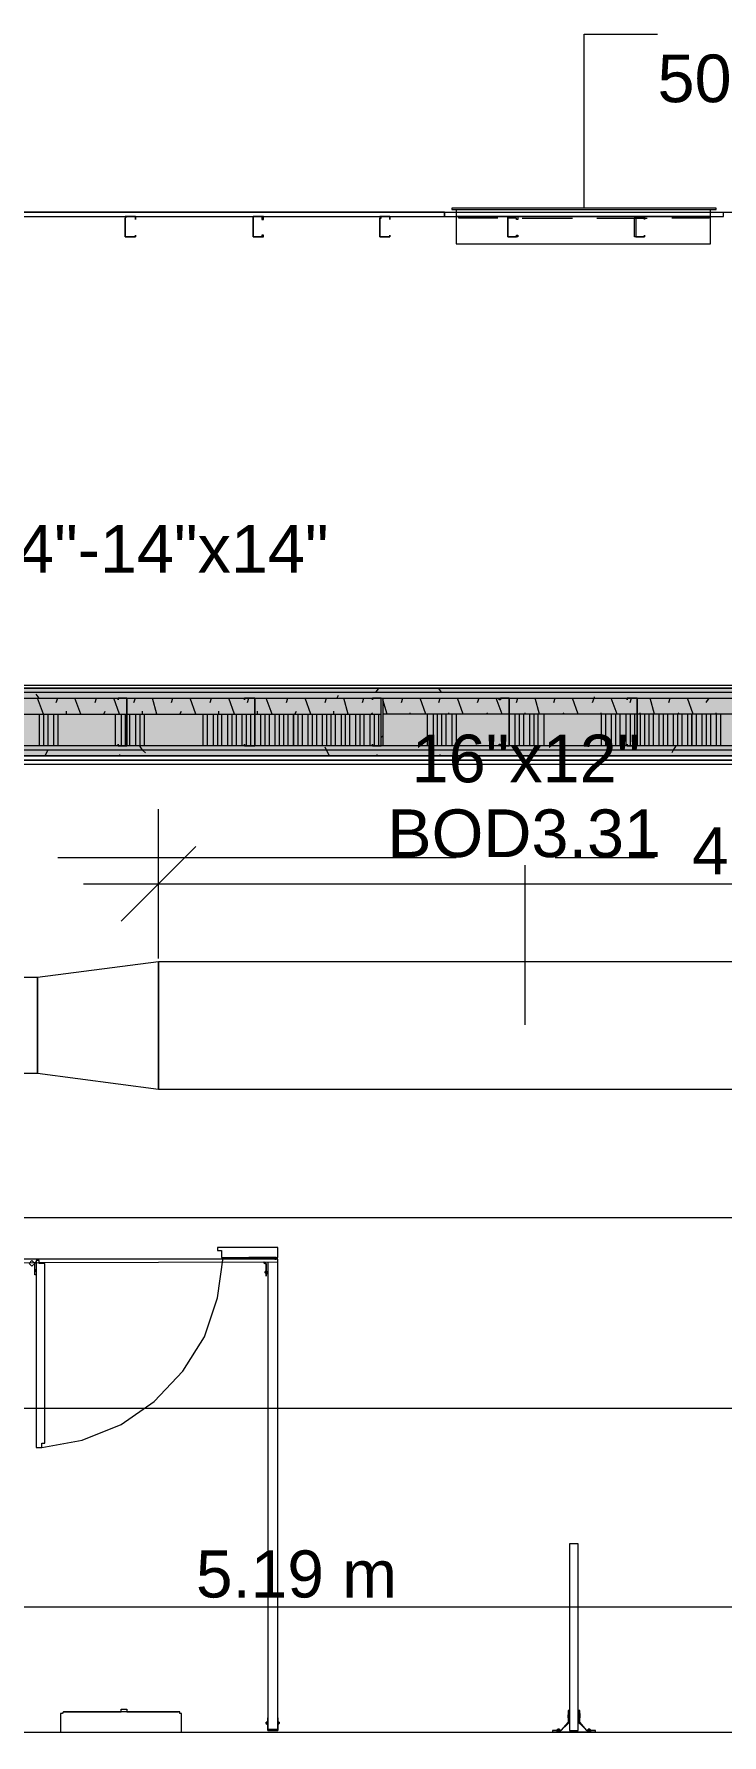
# Model space of a CAD drawing. Header units: metres. Extents: x -2 to 237, y -8 to 52.
# Drawn here: x 10.05 to 12.25, y 30.85 to 36.27 of the extents above; entities that cross this region are included whole.
import ezdxf

# ---------------------------------------------------------------- set-up
doc = ezdxf.new("R2010")
doc.units = ezdxf.units.M
doc.layers.add('HVAC - Ductos', color=5, linetype='Continuous', lineweight=0)
doc.layers.add('PDF3_Text', color=7, linetype='Continuous', lineweight=0)
doc.layers.add('PDF3_Geometry', color=7, linetype='Continuous', lineweight=0, true_color=0xaaaaaa)
doc.layers.add('PDF3_Solid Fills', color=7, linetype='Continuous', lineweight=0, true_color=0xffffff)
doc.styles.add('PDF Helvetica', font='')
doc.styles.get('PDF Helvetica').set_extended_font_data('Helvetica')

msp = doc.modelspace()

# ---------------------------------------------------------------- hatches: boundary and pattern name
at = {"layer": 'PDF3_Solid Fills', "lineweight": 0, "transparency": 33554559}
h = msp.add_hatch(color=256, dxfattribs=at)
h.paths.add_polyline_path([(8.0669, 34.17), (8.0669, 34.1837), (7.8331, 34.1837), (7.8331, 34.17)])
h.paths.add_polyline_path([(8.5207, 34.1837), (8.5207, 34.17), (16.5095, 34.17), (16.5095, 34.1837)])
h = msp.add_hatch(color=256, dxfattribs=at)
h.paths.add_polyline_path([(8.0669, 34.1516), (8.0669, 34.1699), (7.8331, 34.1699), (7.8331, 34.1516)])
h.paths.add_polyline_path([(8.5207, 34.1516), (16.5095, 34.1516), (16.5095, 34.1699), (8.5207, 34.1699)])
h = msp.add_hatch(color=256, dxfattribs=at)
h.paths.add_polyline_path([(8.0669, 34.1012), (8.0669, 34.1516), (7.8331, 34.1516), (7.8331, 34.1012)])
h.paths.add_polyline_path([(8.5335, 34.1012), (15.6295, 34.1058), (16.4407, 34.1058), (16.5094, 34.1012), (16.5095, 34.1012), (16.5095, 34.1516), (8.5207, 34.1516), (8.5207, 34.1012)])
h = msp.add_hatch(color=256, dxfattribs=at)
h.paths.add_polyline_path([(8.0669, 34.005), (8.0669, 34.1012), (7.8331, 34.1012), (7.8331, 34.005)])
h.paths.add_polyline_path([(16.152, 34.005), (16.5095, 34.005), (16.5095, 34.1012), (8.5207, 34.1012), (8.5207, 34.0004)])
h = msp.add_hatch(color=256, dxfattribs=at)
h.paths.add_polyline_path([(8.0669, 33.9867), (8.0669, 34.0004), (7.8331, 34.0004), (7.8331, 33.9867)])
h.paths.add_polyline_path([(8.5207, 34.0004), (8.5207, 33.9867), (16.5095, 33.9867), (16.5095, 34.0004)])
h = msp.add_hatch(color=256, dxfattribs=at)
h.paths.add_polyline_path([(8.0669, 33.9683), (8.0669, 33.9866), (7.8331, 33.9866), (7.8331, 33.9683)])
h.paths.add_polyline_path([(8.5207, 33.9866), (8.5207, 33.9683), (16.5095, 33.9683), (16.5095, 33.9866)])

# ---------------------------------------------------------------- linework, layer by layer
at = {"layer": 'HVAC - Ductos', "lineweight": 0}
for points in [[(11.807, 35.7145), (11.807, 36.2691), (12.0407, 36.2691)], [(11.3852, 35.71), (12.2286, 35.71), (12.2286, 35.7145), (11.3852, 35.7145), (11.3852, 35.71), (11.399, 35.71), (11.399, 35.6871), (12.2102, 35.6871), (11.399, 35.6871), (11.399, 35.6), (12.2102, 35.6), (12.2102, 35.6871), (12.2102, 35.71), (12.224, 35.71)], [(12.2011, 35.7145), (11.4082, 35.7145)], [(11.532, 35.6825), (11.4082, 35.6825), (11.4082, 35.6871), (11.532, 35.6871)], [(11.6098, 35.6871), (11.7702, 35.6871)], [(11.6098, 35.6825), (11.7702, 35.6825)], [(11.8482, 35.6871), (12.0086, 35.6871)], [(11.8482, 35.6825), (12.0086, 35.6825)], [(12.0865, 35.6871), (12.2057, 35.6871), (12.2057, 35.6825), (12.0865, 35.6825)], [(10.4502, 33.322), (10.4502, 33.5604), (10.4502, 33.7987)], [(10.5694, 33.6795), (10.4502, 33.5604), (10.3311, 33.4412)], [(11.619, 33.1112), (11.619, 33.6199)], [(10.2119, 33.5604), (14.7266, 33.5604)], [(8.4702, 32.497), (13.0307, 32.497), (13.0307, 31.8874), (9.5656, 31.8874)], [(7.3656, 31.255), (8.2914, 31.255), (13.7228, 31.255)]]:
    msp.add_lwpolyline(points, dxfattribs=at)
for points in [[(10.0652, 32.9553), (10.0652, 33.2625), (10.0652, 32.9553), (9.1577, 32.9553), (9.1577, 33.2625), (10.0652, 33.2625), (10.4502, 33.3129), (10.4502, 32.905)], [(10.4502, 33.3129), (14.4882, 33.3129), (14.4882, 32.905), (10.4502, 32.905)]]:
    msp.add_lwpolyline(points, close=True, dxfattribs=at)
at = {"layer": 'PDF3_Geometry', "lineweight": 0}
for points in [[(7.0265, 35.7008), (7.9615, 35.7008), (8.8506, 35.7008), (11.3624, 35.7008), (11.3624, 35.6871), (12.2515, 35.6871), (12.2515, 35.7008)], [(11.1882, 35.6871), (11.3624, 35.6871), (11.3624, 35.7008), (8.8506, 35.7008), (8.8506, 35.6871), (9.1302, 35.6871)], [(9.969, 35.6871), (10.3494, 35.6871)], [(10.3769, 35.6871), (10.7528, 35.6871)], [(10.7802, 35.6871), (11.1606, 35.6871)], [(11.3624, 35.7008), (12.2515, 35.7008), (16.4132, 35.7008), (16.4132, 35.6871), (17.3024, 35.6871), (17.3024, 35.7008)], [(19.3879, 34.1699), (17.3987, 34.1699), (17.3987, 33.9683), (17.3987, 34.1699), (17.3987, 34.1837), (17.4078, 34.1837), (17.4033, 34.1837), (17.4078, 34.1837), (17.3987, 34.1837), (17.3987, 34.1929), (16.4545, 34.1929), (16.4545, 34.1837), (17.3987, 34.1837), (17.3987, 34.1929), (16.4545, 34.1929), (7.7919, 34.1929), (7.0265, 34.1929), (7.7919, 34.1929), (7.7919, 34.1837), (16.4545, 34.1837), (17.3987, 34.1837), (16.5095, 34.1837), (8.5207, 34.1837), (8.5207, 33.9683)], [(17.3987, 28.5874), (17.3987, 31.9149), (17.3987, 33.3449), (17.3987, 33.9683), (17.3987, 34.1837), (16.5095, 34.1837), (8.5207, 34.1837), (8.5207, 33.9683), (16.5095, 33.9683), (17.1832, 33.9683), (17.1832, 33.3449), (17.1832, 32.1303), (15.5791, 32.1303), (15.5791, 31.9149), (15.5791, 28.5874)], [(17.3803, 26.9832), (17.3803, 28.5736), (17.3665, 28.5736), (17.1832, 28.5736), (15.7762, 28.5736), (15.7762, 28.5874), (15.7762, 31.9149), (15.7762, 31.9287), (17.1832, 31.9287), (17.3665, 31.9287), (17.3803, 31.9287), (17.3803, 33.3449), (17.3803, 33.9683), (17.3803, 34.1516), (17.3803, 34.1699), (16.5095, 34.1699), (8.5207, 34.1699)], [(8.5207, 34.1516), (16.5095, 34.1516), (17.3665, 34.1516), (17.3665, 34.1012), (17.3665, 33.9683), (17.3665, 33.3449), (17.3665, 31.947), (17.2657, 31.947), (17.1832, 31.947), (15.7624, 31.947), (15.7624, 31.9287), (15.7624, 31.9149), (15.7624, 28.5874), (15.7624, 28.5736), (15.7624, 28.5553), (17.1832, 28.5553), (17.2657, 28.5553), (17.3665, 28.5553), (17.3665, 26.9832), (17.3665, 26.9649), (17.3665, 26.9512), (17.3162, 26.9512), (17.3162, 26.8503), (17.3162, 26.9512)], [(15.6111, 28.5874), (15.6111, 31.9149), (15.6111, 32.0479), (15.6111, 32.0983), (17.1832, 32.0983), (17.197, 32.0983), (17.2153, 32.0983), (17.2153, 33.3449), (17.2153, 33.9683), (17.2153, 33.9866), (17.2153, 34.0004), (17.2657, 34.0004), (17.2153, 34.0004), (16.5095, 34.0004), (8.5207, 34.0004), (8.5207, 34.1012), (8.7269, 34.1012), (9.1348, 34.1012), (9.5382, 34.1012), (9.946, 34.1012), (10.3494, 34.1012), (10.7574, 34.1012), (11.1606, 34.1012)], [(10.0698, 34.1012), (10.0698, 34.0004)], [(10.0836, 34.1012), (10.0836, 34.0004)], [(10.0973, 34.1012), (10.0973, 34.0004)], [(10.1156, 34.1012), (10.1156, 34.0004)], [(10.1294, 34.1012), (10.1294, 34.0004)], [(10.3128, 34.1012), (10.3128, 34.0004)], [(10.3311, 34.1012), (10.3311, 34.0004)], [(10.3448, 34.1012), (10.3448, 34.0004)], [(10.3586, 34.1012), (10.3586, 34.0004)], [(10.3769, 34.1012), (10.3769, 34.0004)], [(10.3906, 34.1012), (10.3906, 34.0004)], [(10.4044, 34.1012), (10.4044, 34.0004)], [(10.5924, 34.1012), (10.5924, 34.0004)], [(10.6061, 34.1012), (10.6061, 34.0004)], [(10.6244, 34.1012), (10.6244, 34.0004)], [(10.6382, 34.1012), (10.6382, 34.0004)], [(10.6519, 34.1012), (10.6519, 34.0004)], [(10.6702, 34.1012), (10.6702, 34.0004)], [(10.684, 34.1012), (10.684, 34.0004)], [(10.6978, 34.1012), (10.6978, 34.0004)], [(10.7161, 34.1012), (10.7161, 34.0004)], [(10.7298, 34.1012), (10.7298, 34.0004)], [(10.7436, 34.1012), (10.7436, 34.0004)], [(10.7574, 34.1012), (10.7574, 34.0004)], [(10.7756, 34.1012), (10.7756, 34.0004)], [(10.7894, 34.1012), (10.7894, 34.0004)], [(10.8032, 34.1012), (10.8032, 34.0004)], [(10.8215, 34.1012), (10.8215, 34.0004)], [(10.8352, 34.1012), (10.8352, 34.0004)], [(10.849, 34.1012), (10.849, 34.0004)], [(10.8628, 34.1012), (10.8628, 34.0004)], [(10.8948, 34.1012), (10.8948, 34.0004)], [(10.9086, 34.1012), (10.9086, 34.0004)], [(10.9269, 34.1012), (10.9269, 34.0004)], [(10.9406, 34.1012), (10.9406, 34.0004)], [(10.9544, 34.1012), (10.9544, 34.0004)], [(10.9728, 34.1012), (10.9728, 34.0004)], [(10.9865, 34.1012), (10.9865, 34.0004)], [(11.0002, 34.1012), (11.0002, 34.0004)], [(11.014, 34.1012), (11.014, 34.0004)], [(11.0324, 34.1012), (11.0324, 34.0004)], [(11.0461, 34.1012), (11.0461, 34.0004)], [(11.0598, 34.1012), (11.0598, 34.0004)], [(11.0782, 34.1012), (11.0782, 34.0004)], [(11.0919, 34.1012), (11.0919, 34.0004)], [(11.1056, 34.1012), (11.1056, 34.0004)], [(11.124, 34.1012), (11.124, 34.0004)], [(11.1378, 34.1012), (11.1378, 34.0004)], [(11.1515, 34.1012), (11.1515, 34.0004)], [(14.0024, 34.1012), (13.599, 34.1012), (13.1912, 34.1012), (12.7878, 34.1012), (12.3798, 34.1012), (11.9765, 34.1012), (11.5686, 34.1012), (11.1652, 34.1012)], [(11.3074, 34.1012), (11.3074, 34.0004)], [(11.3257, 34.1012), (11.3257, 34.0004)], [(11.3394, 34.1012), (11.3394, 34.0004)], [(11.3532, 34.1012), (11.3532, 34.0004)], [(11.367, 34.1012), (11.367, 34.0004)], [(11.3852, 34.1012), (11.3852, 34.0004)], [(11.399, 34.1012), (11.399, 34.0004)], [(11.5869, 34.1012), (11.5869, 34.0004)], [(11.6007, 34.1012), (11.6007, 34.0004)], [(11.6144, 34.1012), (11.6144, 34.0004)], [(11.6328, 34.1012), (11.6328, 34.0004)], [(11.6465, 34.1012), (11.6465, 34.0004)], [(11.6602, 34.1012), (11.6602, 34.0004)], [(11.6786, 34.1012), (11.6786, 34.0004)], [(11.8619, 34.1012), (11.8619, 34.0004)], [(11.8757, 34.1012), (11.8757, 34.0004)], [(11.894, 34.1012), (11.894, 34.0004)], [(11.9078, 34.1012), (11.9078, 34.0004)], [(11.9215, 34.1012), (11.9215, 34.0004)], [(11.9398, 34.1012), (11.9398, 34.0004)], [(11.9536, 34.1012), (11.9536, 34.0004)], [(11.9674, 34.1012), (11.9674, 34.0004)], [(11.9857, 34.1012), (11.9857, 34.0004)], [(11.9994, 34.1012), (11.9994, 34.0004)], [(12.0132, 34.1012), (12.0132, 34.0004)], [(12.027, 34.1012), (12.027, 34.0004)], [(12.0452, 34.1012), (12.0452, 34.0004)], [(12.059, 34.1012), (12.059, 34.0004)], [(12.0728, 34.1012), (12.0728, 34.0004)], [(12.0911, 34.1012), (12.0911, 34.0004)], [(12.1048, 34.1012), (12.1048, 34.0004)], [(12.1186, 34.1012), (12.1186, 34.0004)], [(12.1369, 34.1012), (12.1369, 34.0004)], [(12.1644, 34.1012), (12.1644, 34.0004)], [(12.1828, 34.1012), (12.1828, 34.0004)], [(12.1965, 34.1012), (12.1965, 34.0004)], [(12.2102, 34.1012), (12.2102, 34.0004)], [(12.2286, 34.1012), (12.2286, 34.0004)], [(12.2424, 34.1012), (12.2424, 34.0004)], [(16.5095, 33.9683), (8.5207, 33.9683), (8.0669, 33.9683)], [(14.9878, 26.9832), (15.7074, 26.9832), (14.9878, 26.9832), (17.1832, 26.9832), (17.197, 26.9832), (17.197, 28.3903), (17.1832, 28.3903), (15.5928, 28.3903), (15.5928, 28.404), (15.5928, 28.5874), (15.5928, 31.9149), (15.5928, 32.0983), (15.5928, 32.112), (17.1832, 32.112), (17.197, 32.112), (17.197, 33.3449), (17.197, 33.9683), (17.197, 33.9866), (16.5095, 33.9866), (8.5207, 33.9866)], [(15.6616, 33.9683), (8.979, 33.9683), (8.9836, 33.9683), (8.9836, 33.9087), (8.979, 33.9087)], [(15.657, 33.9545), (8.9836, 33.9545)], [(15.657, 33.9545), (8.9836, 33.9545)], [(15.657, 33.9545), (8.9836, 33.9545)], [(15.6616, 33.9408), (8.9836, 33.9408)], [(11.399, 33.6429), (10.1294, 33.6429)], [(12.0315, 33.6429), (11.7152, 33.6429)], [(7.6406, 33.3862), (7.6406, 33.157), (7.6269, 33.1708), (7.6269, 33.3953), (7.6269, 33.1708), (7.5673, 33.1708), (7.2373, 33.1708), (7.5673, 33.1708), (7.6269, 33.1708), (7.5673, 33.1708), (7.0952, 33.1708), (7.0952, 30.8562), (7.0952, 30.98), (7.0952, 30.8562), (7.0265, 30.8562), (12.6915, 30.8562)], [(10.056, 32.355), (10.0606, 32.3504), (10.0606, 32.3412), (10.0606, 32.3137), (10.056, 32.3137), (10.056, 32.3412), (10.056, 32.3458), (10.056, 32.3504)], [(10.056, 32.332), (10.056, 32.3274), (10.056, 32.3229)], [(10.079, 31.7637), (10.079, 31.7774), (10.0882, 31.7774), (10.0882, 32.3504), (10.0698, 32.3504), (10.0698, 32.3595), (10.0606, 32.3595), (10.0606, 31.7637), (10.079, 31.7637), (10.2073, 31.7866), (10.3311, 31.837), (10.4365, 31.9104), (10.5282, 32.0066), (10.5969, 32.1166), (10.6382, 32.2403), (10.6565, 32.3687)], [(10.8261, 32.3687), (10.739, 32.3687), (10.7848, 32.3687), (10.8215, 32.3687), (10.8215, 32.3641), (10.8261, 32.3641), (10.8215, 32.3641), (10.8215, 32.3687), (10.7848, 32.3687), (10.7665, 32.3687), (10.7711, 32.3687), (10.7665, 32.3687), (10.739, 32.3687)], [(10.794, 32.3458), (10.794, 32.3091), (10.794, 32.3504)], [(10.794, 32.3183), (10.794, 32.3274), (10.794, 32.3183)], [(10.794, 32.3183), (10.794, 32.3274), (10.794, 32.3183)], [(10.7986, 30.902), (10.7986, 30.8653), (10.8306, 30.8653), (10.8306, 32.355)], [(10.7986, 32.355), (10.7986, 30.8653)], [(10.1478, 30.9203), (10.1432, 30.9157), (10.1386, 30.9157), (10.1386, 30.9112), (10.1386, 30.8562), (10.5236, 30.8562), (10.5236, 30.9112), (10.5236, 30.9157), (10.519, 30.9157), (10.519, 30.9203), (10.5144, 30.9203)], [(10.3998, 30.9203), (10.5144, 30.9203), (10.1478, 30.9203), (10.2806, 30.9203)], [(10.3311, 30.9203), (10.3311, 30.9295), (10.3494, 30.9295), (10.3494, 30.9203)], [(10.3494, 30.9203), (10.3998, 30.9203), (10.3494, 30.9203)], [(11.7611, 30.9249), (11.7565, 30.9249), (11.7565, 30.8883), (11.7336, 30.8608), (11.729, 30.8608), (11.7061, 30.8608), (11.7061, 30.8562)], [(11.7565, 30.9112), (11.7565, 30.9066), (11.7565, 30.9112)], [(11.7565, 30.9112), (11.7565, 30.9066), (11.7565, 30.9112)], [(11.8436, 30.8562), (11.8436, 30.8608), (11.8207, 30.8608), (11.8161, 30.8608), (11.7932, 30.8883), (11.7932, 30.9249), (11.7886, 30.9249)], [(11.7932, 30.9066), (11.7932, 30.9112), (11.7932, 30.9066)], [(11.7932, 30.9066), (11.7932, 30.9112), (11.7932, 30.9066)], [(10.794, 30.8883), (10.794, 30.8837), (10.794, 30.8883)], [(10.794, 30.8883), (10.794, 30.8837), (10.794, 30.8883)], [(10.8306, 30.8653), (10.8306, 30.8608), (10.7986, 30.8608), (10.7986, 30.8653), (10.7986, 30.8608), (10.8032, 30.8608), (10.8261, 30.8608)], [(10.8306, 30.8608), (10.8306, 30.8653), (10.8306, 30.902)], [(10.8352, 30.8837), (10.8352, 30.8883), (10.8352, 30.8837)], [(10.8352, 30.8837), (10.8352, 30.8883), (10.8352, 30.8837)], [(11.7061, 30.8562), (11.8436, 30.8562), (11.7061, 30.8562)], [(11.729, 30.8653), (11.7244, 30.8653), (11.729, 30.8653)], [(11.729, 30.8653), (11.7244, 30.8653), (11.729, 30.8653)], [(11.7886, 30.8883), (11.7932, 30.8837), (11.8161, 30.8608), (11.8207, 30.8562), (11.729, 30.8562), (11.7336, 30.8608), (11.7565, 30.8837), (11.7611, 30.8883)], [(11.8252, 30.8653), (11.8207, 30.8653), (11.8252, 30.8653)], [(11.8252, 30.8653), (11.8207, 30.8653), (11.8252, 30.8653)]]:
    msp.add_lwpolyline(points, dxfattribs=at)
for points in [[(10.3769, 35.6871), (10.3494, 35.6871), (10.3448, 35.6871), (10.3448, 35.6825), (10.3448, 35.6229), (10.3494, 35.6229), (10.3769, 35.6229), (10.3769, 35.6275), (10.3769, 35.6229), (10.3494, 35.6229), (10.3448, 35.6229), (10.3448, 35.6825), (10.3494, 35.6871), (10.3769, 35.6871), (10.3769, 35.6779)], [(10.7848, 35.6871), (10.7528, 35.6871), (10.7528, 35.6825), (10.7528, 35.6229), (10.7848, 35.6229), (10.7848, 35.6275), (10.7802, 35.6275), (10.7802, 35.6229), (10.7528, 35.6229), (10.7528, 35.6825), (10.7528, 35.6871), (10.7802, 35.6871), (10.7802, 35.6779), (10.7848, 35.6779)], [(11.1882, 35.6871), (11.1606, 35.6871), (11.1561, 35.6871), (11.1561, 35.6825), (11.1561, 35.6229), (11.1606, 35.6229), (11.1882, 35.6229), (11.1882, 35.6275), (11.1882, 35.6229), (11.1606, 35.6229), (11.1561, 35.6229), (11.1561, 35.6825), (11.1606, 35.6825), (11.1606, 35.6871), (11.1882, 35.6871), (11.1882, 35.6779)], [(11.5961, 35.6779), (11.5915, 35.6779), (11.5915, 35.6825), (11.564, 35.6825), (11.564, 35.6229), (11.5915, 35.6229), (11.5915, 35.6275), (11.5961, 35.6275), (11.5961, 35.6229), (11.564, 35.6229), (11.564, 35.6825), (11.564, 35.6871), (11.5961, 35.6871)], [(11.9994, 35.6779), (11.9994, 35.6825), (11.972, 35.6825), (11.972, 35.6229), (11.9994, 35.6229), (11.9994, 35.6275), (11.9994, 35.6229), (11.972, 35.6229), (11.9674, 35.6229), (11.9674, 35.6825), (11.972, 35.6871), (11.9994, 35.6871)], [(10.3219, 34.1471), (10.3219, 34.1516)], [(10.3494, 34.1516), (10.3494, 34.005), (10.3494, 34.0004), (10.3219, 34.0004), (10.3219, 34.005), (10.3219, 34.0004), (10.3494, 34.0004), (10.3494, 34.005), (10.3494, 34.1516), (10.3219, 34.1516)], [(10.7252, 34.1471), (10.7252, 34.1516)], [(10.7574, 34.1516), (10.7574, 34.005), (10.7574, 34.0004), (10.7252, 34.0004), (10.7252, 34.005), (10.7252, 34.0004), (10.7574, 34.0004), (10.7574, 34.005), (10.7574, 34.1516), (10.7252, 34.1516)], [(11.1332, 34.1471), (11.1332, 34.1516)], [(11.1606, 34.1516), (11.1652, 34.1516), (11.1652, 34.005), (11.1652, 34.0004), (11.1606, 34.0004), (11.1332, 34.0004), (11.1332, 34.005), (11.1332, 34.0004), (11.1606, 34.0004), (11.1606, 34.005), (11.1606, 34.1516), (11.1332, 34.1516)], [(11.5686, 34.1516), (11.5686, 34.005), (11.5686, 34.0004), (11.5365, 34.0004), (11.5365, 34.005), (11.5411, 34.005), (11.5411, 34.0004), (11.5686, 34.0004), (11.5686, 34.005), (11.5686, 34.1516), (11.5411, 34.1516), (11.5411, 34.1471), (11.5365, 34.1471), (11.5365, 34.1516)], [(11.9444, 34.1471), (11.9444, 34.1516)], [(11.972, 34.1516), (11.9765, 34.1516), (11.9765, 34.005), (11.9765, 34.0004), (11.972, 34.0004), (11.9444, 34.0004), (11.9444, 34.005), (11.9444, 34.0004), (11.972, 34.0004), (11.9765, 34.0004), (11.9765, 34.005), (11.9765, 34.1516), (11.972, 34.1516), (11.9444, 34.1516)], [(10.8811, 34.0004), (10.8811, 34.1012)], [(12.1507, 34.0004), (12.1507, 34.1012)], [(15.657, 33.9545), (8.9836, 33.9545)], [(8.9836, 33.9545), (15.657, 33.9545)], [(10.6382, 32.4007), (10.6382, 32.3916), (10.6519, 32.3916), (10.6519, 32.3687), (10.8306, 32.3687), (10.8306, 32.3779), (10.8306, 32.4007)], [(10.8306, 32.355), (10.8306, 32.3641), (8.9286, 32.3641), (8.9286, 32.3504)], [(10.0378, 32.3504), (10.0469, 32.3595), (10.056, 32.3504), (10.0469, 32.3412)], [(10.794, 32.3504), (10.7894, 32.3504), (10.7848, 32.355), (10.7894, 32.3504), (10.794, 32.3504), (10.794, 32.3458), (10.794, 32.3091)], [(10.7894, 32.3229), (10.794, 32.3274), (10.7894, 32.3229), (10.794, 32.3183), (10.7986, 32.3183), (10.794, 32.3183)], [(10.794, 32.3229), (10.7986, 32.3229)], [(10.8215, 32.3687), (10.8169, 32.3687), (10.8124, 32.3687), (10.8078, 32.3687), (10.8124, 32.3687), (10.8169, 32.3687)], [(10.8215, 32.3687), (10.8169, 32.3687), (10.8124, 32.3687), (10.8078, 32.3687), (10.8124, 32.3687), (10.8169, 32.3687)], [(11.7886, 30.8608), (11.7886, 31.4566), (11.7611, 31.4566), (11.7611, 30.8608)], [(10.2806, 30.9203), (10.3311, 30.9203)], [(11.729, 30.8608), (11.7061, 30.8608), (11.7061, 30.8562), (11.729, 30.8562), (11.7336, 30.8608), (11.7565, 30.8837), (11.7611, 30.8883), (11.7611, 30.9249), (11.7565, 30.9249), (11.7565, 30.8883), (11.7336, 30.8608)], [(11.7565, 30.9066), (11.7565, 30.902)], [(11.8207, 30.8562), (11.8436, 30.8562), (11.8436, 30.8608), (11.8207, 30.8608), (11.8161, 30.8608), (11.7932, 30.8883), (11.7932, 30.9249), (11.7886, 30.9249), (11.7886, 30.8883), (11.7932, 30.8837), (11.8161, 30.8608)], [(11.7932, 30.9112), (11.7932, 30.9157)], [(11.7932, 30.9157), (11.7932, 30.9112), (11.7932, 30.9066), (11.7932, 30.902), (11.7932, 30.9066), (11.7932, 30.9112)], [(11.7932, 30.9157), (11.7932, 30.9112), (11.7932, 30.9066), (11.7932, 30.902), (11.7932, 30.9066), (11.7932, 30.9112)], [(11.7932, 30.902), (11.7932, 30.9066)], [(10.7986, 30.8883), (10.794, 30.8883)], [(10.794, 30.8837), (10.7986, 30.8791)], [(10.7986, 30.8653), (10.7986, 30.8608), (10.8032, 30.8608), (10.8261, 30.8608), (10.8306, 30.8608), (10.8306, 30.8653), (10.8306, 30.902), (10.8306, 30.8653), (10.8306, 30.8608), (10.7986, 30.8608), (10.7986, 30.8653), (10.7986, 30.902)], [(10.7986, 30.8791), (10.7986, 30.8837), (10.7986, 30.8883), (10.7986, 30.8837)], [(10.7986, 30.8791), (10.7986, 30.8837), (10.7986, 30.8883), (10.7986, 30.8837)], [(10.8352, 30.8883), (10.8306, 30.8883)], [(10.8306, 30.8883), (10.8306, 30.8837), (10.8306, 30.8791), (10.8306, 30.8837)], [(10.8306, 30.8883), (10.8306, 30.8837), (10.8306, 30.8791), (10.8306, 30.8837)], [(10.8306, 30.8791), (10.8352, 30.8837)], [(11.7244, 30.8653), (11.7198, 30.8608)], [(11.7198, 30.8608), (11.7244, 30.8608), (11.729, 30.8608), (11.7244, 30.8608)], [(11.7198, 30.8608), (11.7244, 30.8608), (11.729, 30.8608), (11.7244, 30.8608)], [(11.729, 30.8608), (11.729, 30.8653)], [(11.8207, 30.8653), (11.8207, 30.8608)], [(11.8207, 30.8608), (11.8252, 30.8608), (11.8298, 30.8608), (11.8252, 30.8608)], [(11.8207, 30.8608), (11.8252, 30.8608), (11.8298, 30.8608), (11.8252, 30.8608)], [(11.8298, 30.8608), (11.8252, 30.8653)]]:
    msp.add_lwpolyline(points, close=True, dxfattribs=at)
at = {"layer": 'PDF3_Geometry', "color": 254, "lineweight": 0, "true_color": 0xeaeaea}
for points in [[(10.0698, 34.1516), (10.0606, 34.1653)], [(11.0232, 34.1608), (11.0186, 34.1516)], [(11.1515, 34.1837), (11.1424, 34.1699)], [(11.3532, 34.1699), (11.344, 34.1837)], [(11.839, 34.1562), (11.839, 34.1516)], [(10.409, 33.9775), (10.3998, 33.9866), (10.3906, 34.0004)], [(12.1002, 34.0004), (12.0911, 33.9866), (12.0865, 33.9775)], [(10.1019, 33.9866), (10.0973, 33.9866), (10.0882, 33.9683)], [(10.3265, 33.9729), (10.3265, 33.9683)], [(10.9957, 33.9683), (10.9865, 33.9866), (10.9819, 33.9958)], [(11.1469, 33.9729), (11.1469, 33.9683)], [(11.3486, 33.9683), (11.3486, 33.9729)]]:
    msp.add_lwpolyline(points, dxfattribs=at)
at = {"layer": 'PDF3_Geometry', "color": 254, "lineweight": 0, "true_color": 0xdddddd}
for points in [[(10.0836, 34.1012), (10.0652, 34.1516)], [(10.1248, 34.1379), (10.1294, 34.1516)], [(10.1569, 34.1012), (10.1569, 34.1104)], [(10.2028, 34.1012), (10.1844, 34.1516)], [(10.2486, 34.1379), (10.2532, 34.1516)], [(10.2761, 34.1012), (10.2806, 34.1104)], [(10.3265, 34.1012), (10.3082, 34.1516)], [(10.3724, 34.1379), (10.3769, 34.1516)], [(10.3998, 34.1012), (10.3998, 34.1104)], [(10.4457, 34.1012), (10.4319, 34.1516)], [(10.4915, 34.1379), (10.4961, 34.1516)], [(10.519, 34.1012), (10.5236, 34.1104)], [(10.5694, 34.1012), (10.5511, 34.1516)], [(10.6152, 34.1379), (10.6198, 34.1516)], [(10.6428, 34.1012), (10.6428, 34.1104)], [(10.6932, 34.1012), (10.6748, 34.1516)], [(10.7344, 34.1379), (10.739, 34.1516)], [(10.7665, 34.1012), (10.7665, 34.1104)], [(10.8124, 34.1012), (10.794, 34.1516)], [(10.8582, 34.1379), (10.8628, 34.1516)], [(10.8856, 34.1012), (10.8902, 34.1104)], [(10.9361, 34.1012), (10.9178, 34.1516)], [(10.9819, 34.1379), (10.9865, 34.1516)], [(11.0094, 34.1012), (11.0094, 34.1104)], [(11.0552, 34.1012), (11.0415, 34.1516)], [(11.1011, 34.1379), (11.1056, 34.1516)], [(11.1286, 34.1012), (11.1332, 34.1058)], [(11.179, 34.1012), (11.1652, 34.1471)], [(11.2248, 34.1379), (11.2294, 34.1516)], [(11.2524, 34.1012), (11.2524, 34.1058)], [(11.3028, 34.1012), (11.2844, 34.1516)], [(11.344, 34.1379), (11.3486, 34.1516)], [(11.3761, 34.1012), (11.3761, 34.1058)], [(11.422, 34.1012), (11.4036, 34.1516)], [(11.4678, 34.1379), (11.4724, 34.1516)], [(11.4952, 34.1012), (11.4998, 34.1058)], [(11.5457, 34.1012), (11.5274, 34.1516)], [(11.5915, 34.1379), (11.5961, 34.1516)], [(11.619, 34.1012), (11.619, 34.1058)], [(11.6648, 34.1012), (11.6511, 34.1516)], [(11.7107, 34.1379), (11.7152, 34.1516)], [(11.7382, 34.1012), (11.7428, 34.1058)], [(11.7886, 34.1012), (11.7702, 34.1516)], [(11.8344, 34.1379), (11.839, 34.1516)], [(11.8619, 34.1012), (11.8619, 34.1058)], [(11.9124, 34.1012), (11.894, 34.1516)], [(11.9536, 34.1379), (11.9582, 34.1516)], [(11.9857, 34.1012), (11.9857, 34.1058)], [(12.0315, 34.1012), (12.0178, 34.1516)], [(12.0774, 34.1379), (12.082, 34.1516)], [(12.1048, 34.1012), (12.1094, 34.1058)], [(12.1552, 34.1012), (12.1369, 34.1516)], [(12.1965, 34.1379), (12.2057, 34.1516)], [(12.2286, 34.1012), (12.2286, 34.1058)]]:
    msp.add_lwpolyline(points, dxfattribs=at)
at = {"layer": 'PDF3_Geometry', "color": 254, "lineweight": 0, "true_color": 0xd2d2d2}
msp.add_lwpolyline([(11.1606, 34.0279), (11.1652, 34.0325)], dxfattribs=at)

# ---------------------------------------------------------------- texts
at = {"layer": 'PDF3_Text', "lineweight": 0, "attachment_point": 4, "style": 'PDF Helvetica'}
for s, insert, char_height in [('500 CFM', (12.0413, 36.1267), 0.15195), ('BD-14"x14"-14"x14"', (9.0986, 34.6279), 0.151954), ('16"x12"', (11.2575, 33.9587), 0.15195), ('BOD3.31', (11.1795, 33.7204), 0.15195), ('4.04 m', (12.1513, 33.6647), 0.15008), ('5.19 m', (10.5699, 31.3592), 0.15008)]:
    msp.add_mtext(s, dxfattribs=dict(at, insert=insert, char_height=char_height))

doc.saveas('drawing.dxf')
